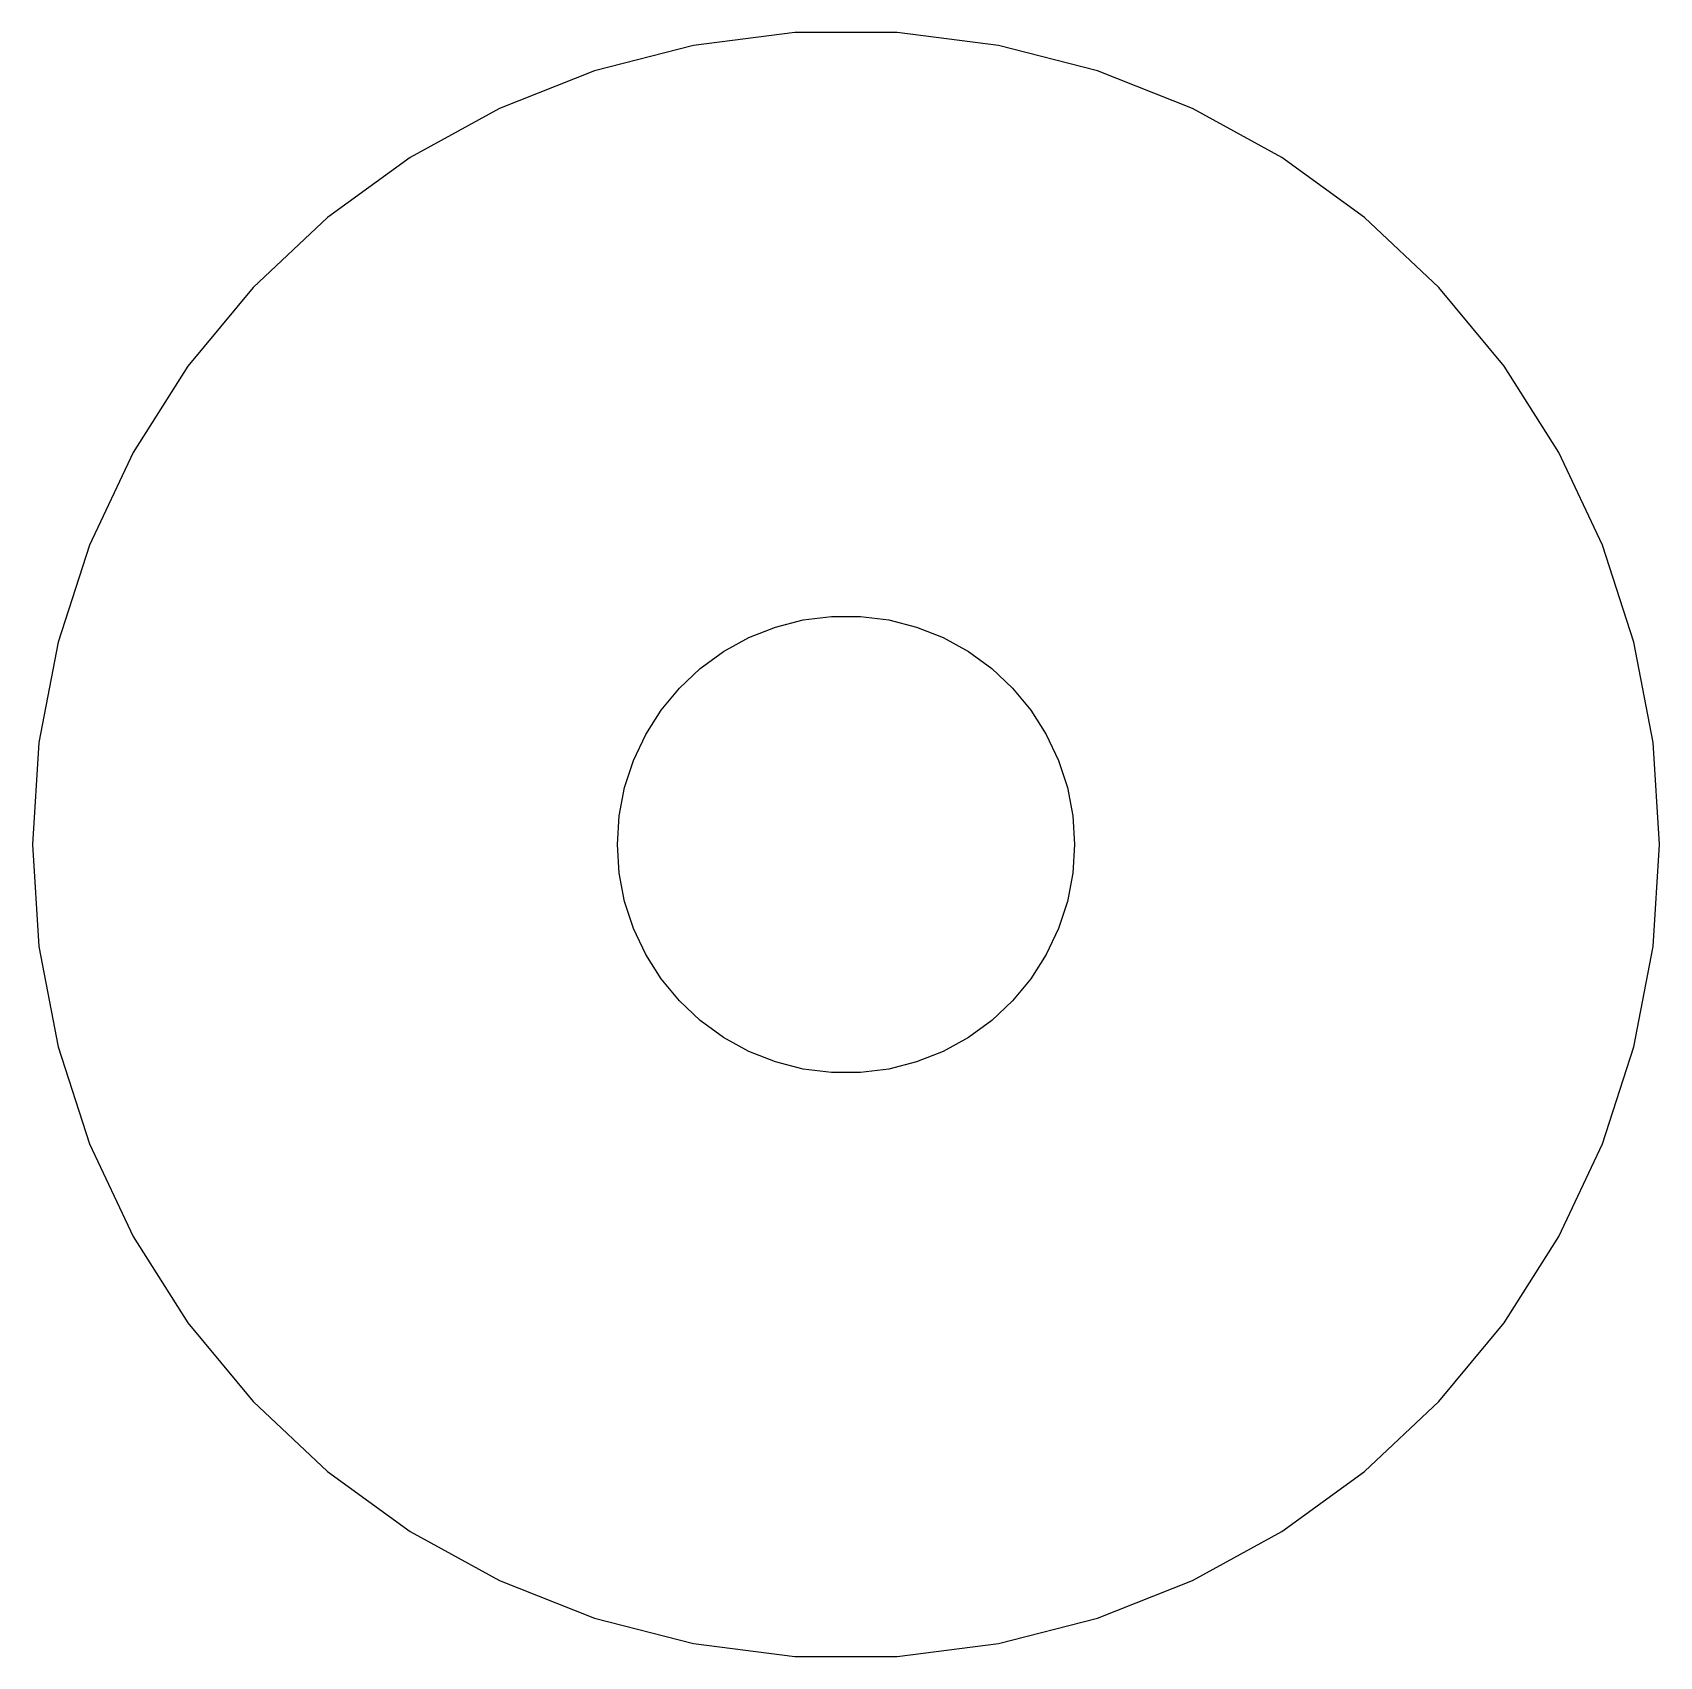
# Model space of a CAD drawing. Header units: metres. Extents: x -11 to 11, y -11 to 121.
# Drawn here: x -10.68 to 10.68, y -10.66 to 10.66 of the extents above.
import ezdxf

# ---------------------------------------------------------------- set-up
doc = ezdxf.new("R2010")
doc.units = ezdxf.units.M

msp = doc.modelspace()

# ---------------------------------------------------------------- linework, layer by layer
for p, q in [((-2.00063, 10.4877), (-3.2993, 10.1542)), ((-0.670395, 10.6557), (-2.00063, 10.4877)), ((0.670395, 10.6557), (-0.670395, 10.6557)), ((2.00063, 10.4877), (0.670395, 10.6557)), ((3.2993, 10.1542), (2.00063, 10.4877)), ((-3.2993, 10.1542), (-4.54596, 9.66064)), ((4.54596, 9.66064), (3.2993, 10.1542)), ((-4.54596, 9.66064), (-5.7209, 9.01471)), ((5.7209, 9.01471), (4.54596, 9.66064)), ((-5.7209, 9.01471), (-6.80565, 8.22661)), ((6.80565, 8.22661), (5.7209, 9.01471)), ((-6.80565, 8.22661), (-7.78305, 7.30876)), ((7.78305, 7.30876), (6.80565, 8.22661)), ((-7.78305, 7.30876), (-8.63771, 6.27567)), ((8.63771, 6.27567), (7.78305, 7.30876)), ((-8.63771, 6.27567), (-9.35614, 5.14359)), ((9.35614, 5.14359), (8.63771, 6.27567)), ((-9.35614, 5.14359), (-9.92703, 3.93039)), ((9.92703, 3.93039), (9.35614, 5.14359)), ((-9.92703, 3.93039), (-10.3414, 2.6552)), ((10.3414, 2.6552), (9.92703, 3.93039)), ((-0.562134, 2.94685), (-0.18837, 2.99408)), ((-0.18837, 2.99408), (0.18837, 2.99408)), ((0.18837, 2.99408), (0.562134, 2.94685)), ((-1.27733, 2.71448), (-0.927048, 2.85316)), ((-0.927048, 2.85316), (-0.562134, 2.94685)), ((0.562134, 2.94685), (0.927048, 2.85316)), ((0.927048, 2.85316), (1.27733, 2.71448)), ((-10.3414, 2.6552), (-10.5926, 1.33815)), ((-1.60747, 2.53297), (-1.27733, 2.71448)), ((1.27733, 2.71448), (1.60747, 2.53297)), ((10.5926, 1.33815), (10.3414, 2.6552)), ((-1.91226, 2.31154), (-1.60747, 2.53297)), ((1.60747, 2.53297), (1.91226, 2.31154)), ((-2.1869, 2.05363), (-1.91226, 2.31154)), ((1.91226, 2.31154), (2.1869, 2.05363)), ((-2.42705, 1.76335), (-2.1869, 2.05363)), ((2.1869, 2.05363), (2.42705, 1.76335)), ((-2.62891, 1.44525), (-2.42705, 1.76335)), ((2.42705, 1.76335), (2.62891, 1.44525)), ((-10.5926, 1.33815), (-10.6768, 0)), ((-2.78932, 1.10437), (-2.62891, 1.44525)), ((2.62891, 1.44525), (2.78932, 1.10437)), ((10.6768, 0), (10.5926, 1.33815)), ((-2.90575, 0.746063), (-2.78932, 1.10437)), ((2.78932, 1.10437), (2.90575, 0.746063)), ((-2.97633, 0.375992), (-2.90575, 0.746063)), ((2.90575, 0.746063), (2.97633, 0.375992)), ((-3, 0), (-2.97633, 0.375992)), ((2.97633, 0.375992), (3, 0)), ((-10.6768, 0), (-10.5926, -1.33815)), ((-2.97633, -0.375992), (-3, 0)), ((3, 0), (2.97633, -0.375992)), ((10.5926, -1.33815), (10.6768, 0)), ((-2.90575, -0.746063), (-2.97633, -0.375992)), ((2.97633, -0.375992), (2.90575, -0.746063)), ((-2.78932, -1.10437), (-2.90575, -0.746063)), ((2.90575, -0.746063), (2.78932, -1.10437)), ((-2.62891, -1.44525), (-2.78932, -1.10437)), ((2.78932, -1.10437), (2.62891, -1.44525)), ((-10.5926, -1.33815), (-10.3414, -2.6552)), ((-2.42705, -1.76335), (-2.62891, -1.44525)), ((2.62891, -1.44525), (2.42705, -1.76335)), ((10.3414, -2.6552), (10.5926, -1.33815)), ((-2.1869, -2.05363), (-2.42705, -1.76335)), ((2.42705, -1.76335), (2.1869, -2.05363)), ((-1.91226, -2.31154), (-2.1869, -2.05363)), ((2.1869, -2.05363), (1.91226, -2.31154)), ((-1.60747, -2.53297), (-1.91226, -2.31154)), ((1.91226, -2.31154), (1.60747, -2.53297)), ((-1.27733, -2.71448), (-1.60747, -2.53297)), ((1.60747, -2.53297), (1.27733, -2.71448)), ((-10.3414, -2.6552), (-9.92703, -3.93039)), ((-0.927048, -2.85316), (-1.27733, -2.71448)), ((1.27733, -2.71448), (0.927048, -2.85316)), ((9.92703, -3.93039), (10.3414, -2.6552)), ((-0.562134, -2.94685), (-0.927048, -2.85316)), ((-0.18837, -2.99408), (-0.562134, -2.94685)), ((0.562134, -2.94685), (0.18837, -2.99408)), ((0.927048, -2.85316), (0.562134, -2.94685)), ((0.18837, -2.99408), (-0.18837, -2.99408)), ((-9.92703, -3.93039), (-9.35614, -5.14359)), ((9.35614, -5.14359), (9.92703, -3.93039)), ((-9.35614, -5.14359), (-8.63771, -6.27567)), ((8.63771, -6.27567), (9.35614, -5.14359)), ((-8.63771, -6.27567), (-7.78305, -7.30876)), ((7.78305, -7.30876), (8.63771, -6.27567)), ((-7.78305, -7.30876), (-6.80565, -8.22661)), ((6.80565, -8.22661), (7.78305, -7.30876)), ((-6.80565, -8.22661), (-5.7209, -9.01471)), ((5.7209, -9.01471), (6.80565, -8.22661)), ((-5.7209, -9.01471), (-4.54596, -9.66064)), ((4.54596, -9.66064), (5.7209, -9.01471)), ((-4.54596, -9.66064), (-3.2993, -10.1542)), ((3.2993, -10.1542), (4.54596, -9.66064)), ((-3.2993, -10.1542), (-2.00063, -10.4877)), ((2.00063, -10.4877), (3.2993, -10.1542)), ((-2.00063, -10.4877), (-0.670395, -10.6557)), ((-0.670395, -10.6557), (0.670395, -10.6557)), ((0.670395, -10.6557), (2.00063, -10.4877))]:
    msp.add_line(p, q)

doc.saveas('drawing.dxf')
